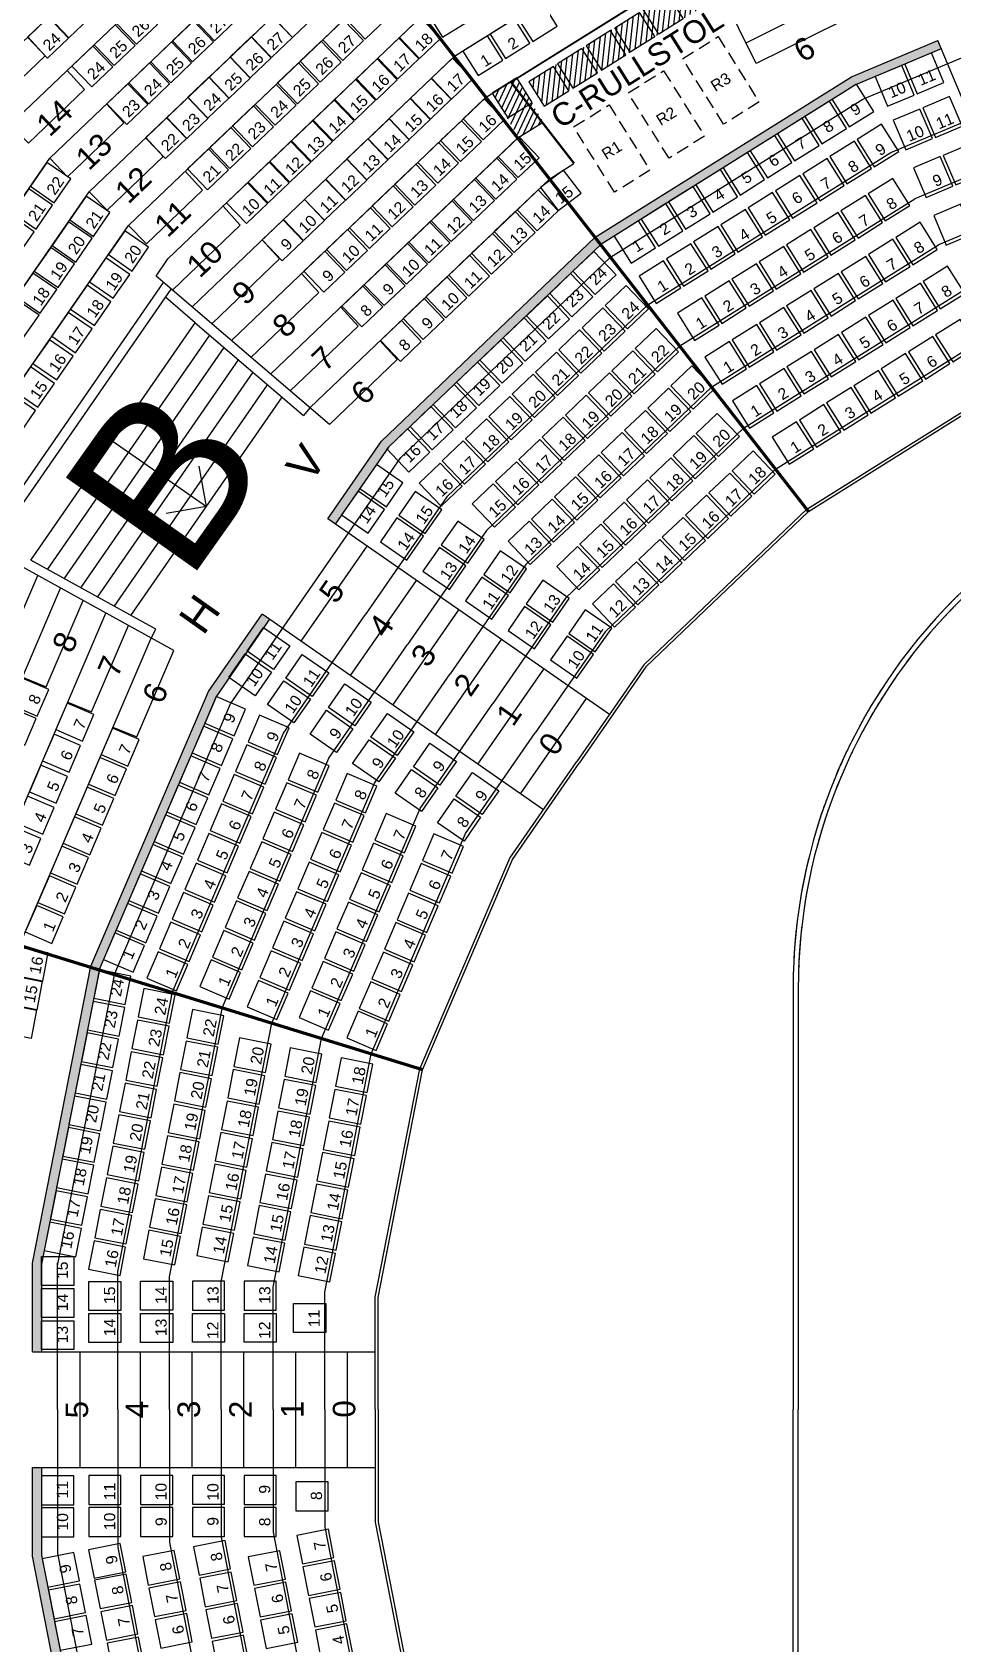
# Model space of a CAD drawing. Header units: millimetres. Extents: x 42980 to 202332, y 27411 to 140378.
# Drawn here: x 76828 to 91141, y 80458 to 105525 of the extents above; entities that cross this region are included whole.
import ezdxf
from ezdxf.enums import TextEntityAlignment as Align

# ---------------------------------------------------------------- set-up
doc = ezdxf.new("R2010")
doc.units = ezdxf.units.MM
doc.header["$LTSCALE"] = 100
doc.linetypes.add('DASHED_2', pattern=[3, 2, -1])
doc.linetypes.add('HIDDEN', pattern=[9.525, 6.35, -3.175])
for name, color, linetype in [('A-3311-EA-', 3, 'CONTINUOUS'), ('A-3311-FYLL', 1, 'CONTINUOUS'), ('A-RADER_TELE', 252, 'CONTINUOUS'), ('A-RADNUMMER_TELE', 4, 'CONTINUOUS'), ('A-STOLAR', 1, 'CONTINUOUS'), ('A-STOLAR_TELE', 3, 'CONTINUOUS'), ('A-STOLNUMMER', 7, 'CONTINUOUS'), ('A-STOLNUMMER_TELE', 7, 'CONTINUOUS'), ('A-TRAPPA_TELE', 254, 'CONTINUOUS'), ('B-RADER', 252, 'CONTINUOUS'), ('B-RADER_TELE', 252, 'CONTINUOUS'), ('B-RADNUMMER', 4, 'CONTINUOUS'), ('B-RADNUMMER_TELE', 4, 'CONTINUOUS'), ('B-STOLAR', 1, 'CONTINUOUS'), ('B-STOLAR_TELE', 3, 'CONTINUOUS'), ('B-STOLNUMMER', 7, 'CONTINUOUS'), ('B-STOLNUMMER_TELE', 7, 'CONTINUOUS'), ('B-TRAPPA', 254, 'CONTINUOUS'), ('B-TRAPPA_TELE', 254, 'CONTINUOUS'), ('C-RADER', 252, 'CONTINUOUS'), ('C-RADNUMMER', 4, 'CONTINUOUS'), ('C-RULLSTOLSPLATS', 1, 'DASHED_2'), ('C-STOLAR', 1, 'CONTINUOUS'), ('C-STOLAR MEDFÖLJARE', 1, 'CONTINUOUS'), ('C-STOLNR RULLSTOLSPLATS', 7, 'CONTINUOUS'), ('C-STOLNUMMER', 7, 'CONTINUOUS'), ('C-TRAPPA', 254, 'CONTINUOUS'), ('C-TRAPPA_TELE', 254, 'CONTINUOUS'), ('möblering', 42, 'CONTINUOUS'), ('RINK', 5, 'CONTINUOUS'), ('SEKTIONS_NR', 4, 'CONTINUOUS'), ('U-RADER', 252, 'CONTINUOUS'), ('U-RADER_TELE', 252, 'CONTINUOUS'), ('U-STOLAR_TELE', 3, 'CONTINUOUS'), ('U-STOLNUMMER_TELE', 7, 'CONTINUOUS')]:
    doc.layers.add(name, color=color, linetype=linetype)
doc.layers.add('SEKTIONER', color=4, linetype='CONTINUOUS', lineweight=70)
doc.styles.add('ARIAL', font='arial.ttf')

# ---------------------------------------------------------------- blocks, each defined once
blk = doc.blocks.new('KAJ')
at = {"layer": 'A-3311-FYLL'}
h = blk.add_hatch(color=256, dxfattribs=at)
h.paths.add_polyline_path([(-27790, 21168), (-27843, 21296), (-29188, 20732), (-33172, 18236), (-33086, 18125), (-29123, 20607)])
h.paths.add_polyline_path([(-37328, 13855), (-37213, 13775), (-36385, 14971), (-33086, 18125), (-33172, 18236), (-36493, 15063)])
h = blk.add_hatch(color=256, dxfattribs=at)
h.paths.add_polyline_path([(-41921, 900), (-41781, 900), (-41781, 2263), (-40882, 6836), (-41016, 6877), (-41921, 2277)])
h.paths.add_polyline_path([(-38237, 12295), (-38352, 12375), (-39186, 11168), (-41012, 6899), (-41016, 6877), (-40882, 6836), (-40878, 6857), (-39063, 11100)])
h = blk.add_hatch(color=256, dxfattribs=at)
h.paths.add_polyline_path([(-38352, -12375), (-38237, -12295), (-39063, -11100), (-40878, -6857), (-41012, -6899), (-39186, -11168)])
h.paths.add_polyline_path([(-41781, -900), (-41921, -900), (-41921, -2277), (-41012, -6899), (-41012, -6899), (-40878, -6857), (-41781, -2263)])
at = {"layer": 'A-3311-EA-'}
for p, q in [((-29188, 20732), (-27844, 21297)), ((-27790, 21168), (-29123, 20607)), ((-33172, 18236), (-29188, 20732)), ((-29123, 20607), (-33086, 18125)), ((-36493, 15063), (-33172, 18236)), ((-33086, 18125), (-36385, 14971)), ((-37328, 13855), (-36493, 15063)), ((-36385, 14971), (-37213, 13775)), ((-39186, 11168), (-38351, 12375)), ((-38237, 12295), (-39063, 11100)), ((-41012, 6898), (-39186, 11168)), ((-39063, 11100), (-40878, 6857)), ((-41921, 2277), (-41012, 6898)), ((-40878, 6857), (-41781, 2263)), ((-41921, 900), (-41921, 2277)), ((-41781, 2263), (-41781, 900)), ((-41921, -2277), (-41921, -900)), ((-41781, -900), (-41781, -2263)), ((-41012, -6898), (-41921, -2277)), ((-41781, -2263), (-40878, -6857))]:
    blk.add_line(p, q, dxfattribs=at)
blk = doc.blocks.new('sarg')
at = {"layer": 'RINK'}
for points in [[(118753, 99226), (97237, 99226, 0.414214), (88657, 90646), (88657, 84100)], [(118753, 99146), (97237, 99146, 0.414214), (88737, 90646), (88737, 84100)], [(118753, 68974), (97237, 68974, -0.414214), (88657, 77554), (88657, 84100)], [(118753, 69054), (97237, 69054, -0.414214), (88737, 77554), (88737, 84100)]]:
    blk.add_lwpolyline(points, format="xyb", dxfattribs=at)

msp = doc.modelspace()

# ---------------------------------------------------------------- hatches: boundary and pattern name
at = {"layer": 'möblering'}
h = msp.add_hatch(dxfattribs=at)
h.set_pattern_fill('ANSI31', color=256, scale=25, angle=38.5906, style=0)
h.set_pattern_definition([(83.590644, (41213.3, -44927.744), (-78.878883, 8.860726), [])])
h.paths.add_polyline_path([(87155, 106393), (87395, 106012), (84790, 104374), (84550, 104755)])
h = msp.add_hatch(dxfattribs=at)
h.set_pattern_fill('ANSI31', color=256, scale=25, angle=20, style=0)
h.set_pattern_definition([(65, (-1.16, 2.015), (-71.93818, 33.545325), [])])
h.paths.add_polyline_path([(84394, 103893), (84775, 104132), (84362, 104815), (83981, 104576)])

# ---------------------------------------------------------------- linework, layer by layer
at = {"layer": 'A-RADER_TELE'}
for p, q in [((79909, 95078), (81234, 96993)), ((80732, 94624), (82002, 96461)), ((81440, 94233), (82664, 96003)), ((82148, 93842), (83326, 95544)), ((78114, 90882), (79909, 95078)), ((82857, 93450), (83988, 95086)), ((79011, 90601), (80732, 94624)), ((83565, 93059), (84650, 94628)), ((79784, 90360), (81440, 94233)), ((84255, 92678), (85295, 94181)), ((84295, 92656), (85332, 94155)), ((80552, 90109), (82148, 93842)), ((81326, 89871), (82857, 93450)), ((82099, 89632), (83565, 93059)), ((82853, 89400), (84255, 92678)), ((82897, 89386), (84295, 92656)), ((77222, 86338), (78114, 90882)), ((78157, 86246), (79011, 90601)), ((78962, 86166), (79784, 90360)), ((79767, 86086), (80552, 90109)), ((80572, 86006), (81326, 89871)), ((81377, 85926), (82099, 89632)), ((82162, 85848), (82853, 89400)), ((82207, 85844), (82897, 89386)), ((77222, 84100), (77222, 86338)), ((78157, 84100), (78157, 86246)), ((78962, 84100), (78962, 86166)), ((79767, 84100), (79767, 86086)), ((80572, 84100), (80572, 86006)), ((81377, 84100), (81377, 85926)), ((82162, 84100), (82162, 85848)), ((82207, 84100), (82207, 85844))]:
    msp.add_line(p, q, dxfattribs=at)
at = {"layer": 'A-STOLAR'}
for points in [[(77072, 91208), (76985, 90767), (76544, 90854), (76631, 91295)], [(76984, 90762), (76897, 90320), (76456, 90407), (76543, 90849)], [(76896, 90315), (76809, 89874), (76368, 89961), (76455, 90402)]]:
    msp.add_lwpolyline(points, close=True, dxfattribs=at)
at = {"layer": 'A-STOLAR_TELE'}
for points in [[(80835, 95982), (80578, 95612), (80168, 95898), (80425, 96267)], [(80550, 95571), (80293, 95202), (79882, 95487), (80139, 95857)], [(81437, 95561), (81181, 95191), (80770, 95477), (81027, 95846)], [(81152, 95150), (80895, 94781), (80485, 95066), (80741, 95436)], [(82100, 95103), (81843, 94734), (81432, 95019), (81689, 95388)], [(79969, 94581), (80146, 94995), (79686, 95192), (79509, 94778)], [(80643, 94290), (80820, 94704), (80361, 94900), (80184, 94486)], [(81814, 94692), (81557, 94323), (81147, 94608), (81404, 94978)], [(82761, 94643), (82504, 94274), (82093, 94559), (82350, 94929)], [(79772, 94121), (79949, 94535), (79489, 94732), (79312, 94318)], [(82475, 94233), (82219, 93863), (81808, 94149), (82065, 94518)], [(79575, 93662), (79752, 94075), (79293, 94272), (79116, 93858)], [(80447, 93830), (80624, 94244), (80164, 94440), (79987, 94027)], [(81267, 93702), (81444, 94115), (80985, 94312), (80808, 93898)], [(83422, 94184), (83165, 93814), (82754, 94100), (83011, 94469)], [(83136, 93773), (82880, 93404), (82469, 93689), (82726, 94059)], [(84083, 93724), (83826, 93355), (83415, 93640), (83672, 94010)], [(79379, 93202), (79556, 93616), (79096, 93812), (78919, 93399)], [(80250, 93370), (80427, 93784), (79967, 93981), (79790, 93567)], [(81071, 93242), (81248, 93656), (80788, 93852), (80611, 93439)], [(82007, 93385), (82184, 93798), (81725, 93995), (81548, 93581)], [(80053, 92911), (80230, 93324), (79771, 93521), (79594, 93107)], [(81811, 92925), (81988, 93339), (81528, 93535), (81351, 93122)], [(83797, 93314), (83541, 92944), (83130, 93230), (83387, 93599)], [(79182, 92742), (79359, 93156), (78899, 93353), (78722, 92939)], [(80874, 92782), (81051, 93196), (80591, 93393), (80414, 92979)], [(82616, 92760), (82793, 93174), (82333, 93371), (82156, 92957)], [(79857, 92451), (80034, 92865), (79574, 93061), (79397, 92648)], [(81614, 92465), (81791, 92879), (81331, 93076), (81154, 92662)], [(83356, 92444), (83533, 92858), (83073, 93054), (82896, 92640)], [(78985, 92283), (79162, 92696), (78703, 92893), (78526, 92479)], [(80677, 92322), (80854, 92736), (80395, 92933), (80218, 92519)], [(82419, 92301), (82596, 92714), (82136, 92911), (81960, 92497)], [(79660, 91991), (79837, 92405), (79377, 92602), (79201, 92188)], [(81417, 92005), (81594, 92419), (81135, 92616), (80958, 92202)], [(83159, 91984), (83336, 92398), (82877, 92595), (82700, 92181)], [(78789, 91823), (78966, 92237), (78506, 92433), (78329, 92019)], [(80481, 91863), (80658, 92276), (80198, 92473), (80021, 92059)], [(82223, 91841), (82400, 92255), (81940, 92451), (81763, 92038)], [(79464, 91531), (79641, 91945), (79181, 92142), (79004, 91728)], [(80284, 91403), (80461, 91817), (80001, 92013), (79825, 91600)], [(81221, 91546), (81398, 91960), (80938, 92156), (80761, 91742)], [(82963, 91524), (83140, 91938), (82680, 92135), (82503, 91721)], [(78592, 91363), (78769, 91777), (78309, 91973), (78132, 91560)], [(82026, 91381), (82203, 91795), (81743, 91992), (81566, 91578)], [(78396, 90903), (78573, 91317), (78113, 91514), (77936, 91100)], [(79267, 91072), (79444, 91486), (78984, 91682), (78807, 91268)], [(80088, 90943), (80265, 91357), (79805, 91554), (79628, 91140)], [(81024, 91086), (81201, 91500), (80741, 91696), (80564, 91283)], [(81829, 90922), (82006, 91335), (81547, 91532), (81370, 91118)], [(82766, 91065), (82943, 91478), (82483, 91675), (82306, 91261)], [(79070, 90612), (79247, 91026), (78788, 91222), (78611, 90809)], [(79891, 90484), (80068, 90897), (79608, 91094), (79431, 90680)], [(80828, 90626), (81005, 91040), (80545, 91237), (80368, 90823)], [(81633, 90462), (81810, 90876), (81350, 91072), (81173, 90658)], [(82570, 90605), (82746, 91019), (82287, 91215), (82110, 90802)], [(78275, 90402), (78362, 90843), (77871, 90940), (77785, 90498)], [(80631, 90167), (80808, 90580), (80348, 90777), (80171, 90363)], [(82373, 90145), (82550, 90559), (82090, 90756), (81913, 90342)], [(78964, 90112), (79051, 90553), (78561, 90650), (78474, 90208)], [(81436, 90002), (81613, 90416), (81153, 90612), (80976, 90199)], [(78179, 89911), (78266, 90353), (77775, 90449), (77688, 90008)], [(79721, 89786), (79808, 90227), (79317, 90324), (79230, 89882)], [(82176, 89686), (82353, 90099), (81894, 90296), (81717, 89882)], [(78868, 89621), (78955, 90063), (78464, 90159), (78377, 89717)], [(78082, 89421), (78169, 89862), (77679, 89959), (77592, 89517)], [(79624, 89295), (79711, 89737), (79221, 89833), (79134, 89391)], [(80454, 89343), (80541, 89785), (80050, 89881), (79964, 89439)], [(78772, 89130), (78858, 89572), (78368, 89668), (78281, 89227)], [(81244, 89189), (81331, 89630), (80840, 89727), (80754, 89285)], [(82034, 89033), (82121, 89474), (81630, 89571), (81543, 89129)], [(77986, 88930), (78073, 89371), (77582, 89468), (77495, 89026)], [(79528, 88804), (79615, 89246), (79124, 89342), (79037, 88901)], [(80358, 88852), (80445, 89294), (79954, 89390), (79867, 88949)], [(78675, 88640), (78762, 89081), (78271, 89178), (78185, 88736)], [(81148, 88698), (81235, 89140), (80744, 89236), (80657, 88794)], [(81938, 88542), (82024, 88984), (81534, 89080), (81447, 88638)], [(77890, 88439), (77976, 88881), (77486, 88977), (77399, 88536)], [(79432, 88314), (79518, 88755), (79028, 88852), (78941, 88410)], [(80261, 88362), (80348, 88803), (79858, 88900), (79771, 88458)], [(81052, 88207), (81138, 88649), (80648, 88745), (80561, 88304)], [(78579, 88149), (78666, 88591), (78175, 88687), (78088, 88246)], [(81841, 88051), (81928, 88493), (81437, 88589), (81351, 88148)], [(77793, 87949), (77880, 88390), (77389, 88487), (77303, 88045)], [(79335, 87823), (79422, 88265), (78931, 88361), (78845, 87920)], [(80165, 87871), (80252, 88313), (79761, 88409), (79674, 87968)], [(80955, 87717), (81042, 88158), (80551, 88255), (80465, 87813)], [(77697, 87458), (77784, 87900), (77293, 87996), (77206, 87554)], [(78483, 87659), (78569, 88100), (78079, 88196), (77992, 87755)], [(81745, 87561), (81832, 88002), (81341, 88099), (81254, 87657)], [(79239, 87333), (79326, 87774), (78835, 87870), (78748, 87429)], [(80069, 87381), (80155, 87822), (79665, 87919), (79578, 87477)], [(80859, 87226), (80945, 87668), (80455, 87764), (80368, 87323)], [(77600, 86967), (77687, 87409), (77197, 87505), (77110, 87064)], [(78386, 87168), (78473, 87609), (77982, 87706), (77895, 87264)], [(81648, 87070), (81735, 87512), (81245, 87608), (81158, 87167)], [(79142, 86842), (79229, 87283), (78739, 87380), (78652, 86938)], [(79972, 86890), (80059, 87332), (79568, 87428), (79482, 86986)], [(80762, 86736), (80849, 87177), (80358, 87274), (80272, 86832)], [(77504, 86477), (77591, 86918), (77100, 87015), (77013, 86573)], [(78290, 86677), (78376, 87119), (77886, 87215), (77799, 86774)], [(81552, 86580), (81639, 87021), (81148, 87118), (81061, 86676)], [(79046, 86351), (79133, 86793), (78642, 86889), (78555, 86448)], [(79876, 86399), (79963, 86841), (79472, 86937), (79385, 86496)], [(80666, 86245), (80753, 86687), (80262, 86783), (80175, 86341)], [(77472, 86483), (77472, 86033), (76972, 86033), (76972, 86483)], [(78193, 86187), (78280, 86628), (77789, 86725), (77703, 86283)], [(81456, 86089), (81542, 86530), (81052, 86627), (80965, 86185)], [(77472, 85983), (77472, 85533), (76972, 85533), (76972, 85983)], [(78207, 86094), (78207, 85644), (77707, 85644), (77707, 86094)], [(79012, 86096), (79012, 85646), (78512, 85646), (78512, 86096)], [(79817, 85647), (79817, 86097), (79317, 86097), (79317, 85647)], [(80622, 85647), (80622, 86097), (80122, 86097), (80122, 85647)], [(81391, 85752), (81391, 85302), (80891, 85302), (80891, 85752)], [(77472, 85483), (77472, 85033), (76972, 85033), (76972, 85483)], [(78207, 85594), (78207, 85144), (77707, 85144), (77707, 85594)], [(79012, 85596), (79012, 85146), (78512, 85146), (78512, 85596)], [(79817, 85597), (79817, 85147), (79317, 85147), (79317, 85597)], [(80622, 85597), (80622, 85147), (80122, 85147), (80122, 85597)]]:
    msp.add_lwpolyline(points, close=True, dxfattribs=at)
at = {"layer": 'A-TRAPPA_TELE'}
for p, q in [((76832, 85000), (82162, 85000)), ((77570, 85000), (77570, 83200)), ((78505, 85000), (78505, 83200)), ((79310, 85000), (79310, 83200)), ((80115, 85000), (80115, 83200)), ((80920, 85000), (80920, 83200)), ((81725, 85000), (81725, 83200)), ((76832, 83200), (82162, 83200))]:
    msp.add_line(p, q, dxfattribs=at)
at = {"layer": 'B-RADER'}
for p, q in [((75878, 104610), (80428, 108959)), ((76490, 104088), (80922, 108324)), ((77102, 103565), (81416, 107689)), ((77713, 103043), (81910, 107055)), ((78325, 102521), (82404, 106420)), ((78937, 101999), (82897, 105785)), ((79313, 101253), (83391, 105151)), ((79924, 100729), (83885, 104516)), ((80534, 100206), (84379, 103881)), ((73630, 98546), (77102, 103565)), ((74334, 98158), (77713, 103043)), ((81144, 99683), (84873, 103247)), ((75038, 97769), (78325, 102521)), ((78752, 101733), (78937, 101999)), ((75105, 91824), (77268, 96880)), ((75873, 91584), (77972, 96491)), ((76640, 91343), (78676, 96102))]:
    msp.add_line(p, q, dxfattribs=at)
at = {"layer": 'B-RADER_TELE'}
for p, q in [((89745, 104485), (91893, 105388)), ((85821, 102027), (89745, 104485)), ((90177, 103652), (92262, 104529)), ((92581, 103789), (90549, 102935)), ((86398, 101285), (90177, 103652)), ((92899, 103050), (90921, 102218)), ((86895, 100647), (90549, 102935)), ((82558, 98908), (85821, 102027)), ((87392, 100008), (90921, 102218)), ((83273, 98298), (86398, 101285)), ((87889, 99369), (91293, 101502)), ((88386, 98731), (91666, 100785)), ((83889, 97773), (86895, 100647)), ((88870, 98108), (92028, 100086)), ((88898, 98072), (92049, 100046)), ((84504, 97247), (87392, 100008)), ((85119, 96722), (87889, 99369)), ((81234, 96993), (82558, 98908)), ((85735, 96197), (88386, 98731)), ((83273, 98298), (82002, 96461)), ((86335, 95684), (88870, 98108)), ((86370, 95655), (88898, 98072)), ((83889, 97773), (82664, 96003)), ((84504, 97247), (83326, 95544)), ((85119, 96722), (83988, 95086)), ((85735, 96197), (84650, 94628)), ((86335, 95684), (85295, 94181)), ((86370, 95655), (85332, 94155))]:
    msp.add_line(p, q, dxfattribs=at)
at = {"layer": 'B-STOLAR'}
for points in [[(77398, 105440), (77723, 105751), (77412, 106076), (77087, 105765)], [(80876, 105445), (81201, 105756), (80890, 106081), (80565, 105770)], [(82006, 105418), (82331, 105729), (82020, 106055), (81695, 105744)], [(78448, 105337), (78773, 105648), (78463, 105974), (78137, 105663)], [(79663, 105392), (79988, 105703), (79677, 106029), (79352, 105718)], [(77065, 105122), (77390, 105433), (77079, 105758), (76754, 105447)], [(78101, 105006), (78426, 105317), (78116, 105642), (77790, 105331)], [(79321, 105066), (79647, 105377), (79336, 105702), (79011, 105391)], [(80547, 105131), (80872, 105442), (80561, 105767), (80236, 105456)], [(81655, 105083), (81980, 105394), (81669, 105720), (81344, 105409)], [(82850, 105119), (83175, 105430), (82864, 105755), (82539, 105444)], [(77754, 104674), (78079, 104985), (77769, 105310), (77443, 104999)], [(78980, 104740), (79306, 105051), (78995, 105376), (78669, 105065)], [(80218, 104816), (80543, 105127), (80232, 105453), (79907, 105142)], [(81304, 104748), (81630, 105059), (81319, 105384), (80994, 105074)], [(82514, 104798), (82839, 105109), (82528, 105434), (82203, 105123)], [(78639, 104414), (78964, 104725), (78653, 105050), (78328, 104739)], [(79889, 104502), (80214, 104813), (79903, 105138), (79578, 104827)], [(80954, 104413), (81279, 104724), (80968, 105049), (80643, 104738)], [(82178, 104476), (82503, 104787), (82192, 105113), (81867, 104802)], [(83347, 104486), (83672, 104797), (83362, 105123), (83036, 104812)], [(79560, 104188), (79885, 104498), (79574, 104824), (79249, 104513)], [(81842, 104155), (82167, 104466), (81856, 104791), (81531, 104480)], [(83018, 104172), (83344, 104483), (83033, 104808), (82707, 104497)], [(78298, 104088), (78623, 104399), (78312, 104724), (77987, 104413)], [(80603, 104078), (80929, 104389), (80618, 104714), (80292, 104403)], [(79231, 103873), (79556, 104184), (79246, 104509), (78920, 104198)], [(80253, 103743), (80578, 104054), (80267, 104379), (79942, 104068)], [(81506, 103834), (81831, 104145), (81520, 104470), (81195, 104159)], [(82689, 103858), (83015, 104168), (82704, 104494), (82378, 104183)], [(83841, 103852), (84167, 104163), (83856, 104488), (83530, 104177)], [(78902, 103559), (79228, 103870), (78917, 104195), (78591, 103884)], [(79902, 103408), (80227, 103719), (79916, 104044), (79591, 103733)], [(81169, 103512), (81495, 103823), (81184, 104149), (80858, 103838)], [(82360, 103543), (82686, 103854), (82375, 104179), (82050, 103868)], [(83487, 103513), (83812, 103824), (83501, 104149), (83176, 103839)], [(80833, 103191), (81159, 103502), (80848, 103827), (80522, 103516)], [(82032, 103229), (82357, 103540), (82046, 103865), (81721, 103554)], [(83133, 103175), (83458, 103486), (83147, 103811), (82822, 103500)], [(84383, 103263), (84708, 103573), (84397, 103899), (84072, 103588)], [(79551, 103073), (79877, 103384), (79566, 103709), (79241, 103398)], [(81703, 102914), (82028, 103225), (81717, 103551), (81392, 103240)], [(84036, 102931), (84361, 103242), (84050, 103567), (83725, 103256)], [(77171, 102874), (77427, 103244), (77057, 103500), (76801, 103130)], [(80497, 102870), (80822, 103181), (80511, 103506), (80186, 103195)], [(82779, 102836), (83104, 103147), (82793, 103472), (82468, 103161)], [(85004, 102751), (85362, 103024), (85088, 103382), (84731, 103108)], [(76886, 102463), (77142, 102833), (76772, 103089), (76516, 102719)], [(80161, 102549), (80486, 102859), (80175, 103185), (79850, 102874)], [(81374, 102600), (81699, 102911), (81388, 103236), (81063, 102925)], [(82424, 102497), (82750, 102808), (82439, 103134), (82113, 102823)], [(83689, 102599), (84014, 102910), (83703, 103235), (83378, 102924)], [(84677, 102438), (85003, 102749), (84692, 103074), (84367, 102763)], [(77781, 102350), (78036, 102720), (77666, 102976), (77410, 102606)], [(81045, 102286), (81370, 102597), (81059, 102922), (80734, 102611)], [(82070, 102159), (82395, 102470), (82085, 102795), (81759, 102484)], [(83342, 102268), (83667, 102578), (83356, 102904), (83031, 102593)], [(76602, 102052), (76858, 102422), (76488, 102678), (76232, 102308)], [(77505, 101951), (77761, 102321), (77390, 102577), (77135, 102207)], [(80716, 101971), (81041, 102282), (80730, 102607), (80405, 102296)], [(82995, 101936), (83320, 102247), (83009, 102572), (82684, 102261)], [(84323, 102099), (84649, 102410), (84338, 102735), (84012, 102424)], [(78381, 101811), (78637, 102181), (78267, 102437), (78011, 102067)], [(81716, 101820), (82041, 102131), (81730, 102457), (81405, 102146)], [(83969, 101760), (84294, 102071), (83983, 102397), (83658, 102086)], [(77229, 101552), (77485, 101922), (77115, 102178), (76859, 101808)], [(81362, 101482), (81687, 101793), (81376, 102118), (81051, 101807)], [(82648, 101604), (82973, 101915), (82662, 102240), (82337, 101929)], [(83615, 101422), (83940, 101733), (83629, 102058), (83304, 101747)], [(76953, 101153), (77209, 101523), (76839, 101779), (76583, 101409)], [(78088, 101388), (78344, 101758), (77974, 102014), (77718, 101643)], [(82301, 101273), (82626, 101583), (82315, 101909), (81990, 101598)], [(77795, 100964), (78051, 101334), (77681, 101590), (77425, 101220)], [(81954, 100941), (82279, 101252), (81968, 101577), (81643, 101266)], [(83261, 101083), (83586, 101394), (83275, 101720), (82950, 101409)], [(76677, 100754), (76933, 101124), (76563, 101380), (76307, 101010)], [(82906, 100745), (83232, 101056), (82921, 101381), (82595, 101070)], [(77502, 100540), (77758, 100910), (77388, 101166), (77132, 100796)], [(82552, 100406), (82877, 100717), (82567, 101042), (82241, 100731)], [(77209, 100117), (77465, 100487), (77095, 100743), (76839, 100373)], [(76916, 99693), (77172, 100063), (76802, 100319), (76546, 99949)], [(76623, 99270), (76879, 99640), (76509, 99896), (76253, 99526)], [(76906, 94889), (77083, 95303), (76669, 95480), (76492, 95066)], [(76713, 94438), (76890, 94852), (76476, 95029), (76299, 94615)], [(77610, 94500), (77787, 94914), (77373, 95091), (77196, 94677)], [(77403, 94018), (77580, 94431), (77166, 94608), (76989, 94194)], [(78313, 94111), (78490, 94525), (78077, 94702), (77900, 94288)], [(77197, 93535), (77374, 93949), (76960, 94126), (76783, 93712)], [(78117, 93652), (78294, 94066), (77880, 94242), (77703, 93829)], [(77920, 93192), (78097, 93606), (77683, 93783), (77506, 93369)], [(76990, 93052), (77167, 93466), (76753, 93643), (76576, 93229)], [(77724, 92732), (77901, 93146), (77487, 93323), (77310, 92909)], [(76784, 92569), (76961, 92983), (76547, 93160), (76370, 92746)], [(77527, 92273), (77704, 92686), (77290, 92863), (77113, 92450)], [(77330, 91813), (77507, 92227), (77094, 92404), (76917, 91990)], [(77134, 91353), (77311, 91767), (76897, 91944), (76720, 91530)]]:
    msp.add_lwpolyline(points, close=True, dxfattribs=at)
at = {"layer": 'B-STOLAR_TELE'}
for points in [[(90587, 104568), (91002, 104742), (90808, 105203), (90394, 105029)], [(90127, 104374), (90541, 104548), (90348, 105009), (89933, 104835)], [(89529, 104054), (89911, 104293), (89645, 104717), (89264, 104478)], [(89106, 103789), (89487, 104028), (89222, 104452), (88840, 104213)], [(90410, 103696), (90825, 103870), (90631, 104331), (90216, 104157)], [(90871, 103889), (91286, 104064), (91092, 104525), (90677, 104350)], [(88682, 103524), (89063, 103763), (88798, 104186), (88416, 103947)], [(89919, 103432), (90301, 103670), (90035, 104094), (89654, 103855)], [(88258, 103258), (88639, 103497), (88374, 103921), (87993, 103682)], [(89496, 103166), (89877, 103405), (89612, 103829), (89230, 103590)], [(91186, 103149), (91601, 103323), (91407, 103784), (90992, 103610)], [(87834, 102993), (88216, 103232), (87950, 103655), (87569, 103417)], [(89072, 102901), (89453, 103140), (89188, 103563), (88807, 103324)], [(90725, 102955), (91140, 103129), (90946, 103590), (90531, 103416)], [(87411, 102727), (87792, 102966), (87527, 103390), (87145, 103151)], [(88648, 102635), (89030, 102874), (88764, 103298), (88383, 103059)], [(86987, 102462), (87368, 102701), (87103, 103125), (86721, 102886)], [(88224, 102370), (88606, 102609), (88340, 103033), (87959, 102794)], [(90092, 102590), (90473, 102828), (90208, 103252), (89826, 103013)], [(86563, 102197), (86944, 102436), (86679, 102859), (86298, 102620)], [(89668, 102324), (90049, 102563), (89784, 102987), (89402, 102748)], [(91040, 102214), (91455, 102388), (91261, 102849), (90846, 102675)], [(86139, 101931), (86521, 102170), (86255, 102594), (85874, 102355)], [(87801, 102105), (88182, 102343), (87917, 102767), (87535, 102528)], [(89244, 102059), (89625, 102298), (89360, 102721), (88979, 102482)], [(90519, 101907), (90900, 102146), (90635, 102570), (90253, 102331)], [(87377, 101839), (87758, 102078), (87493, 102502), (87112, 102263)], [(88820, 101793), (89202, 102032), (88936, 102456), (88555, 102217)], [(90095, 101642), (90476, 101881), (90211, 102304), (89830, 102066)], [(85580, 101444), (85905, 101754), (85560, 102116), (85235, 101806)], [(86953, 101574), (87335, 101813), (87069, 102236), (86688, 101998)], [(88397, 101528), (88778, 101767), (88513, 102191), (88131, 101952)], [(89671, 101376), (90053, 101615), (89787, 102039), (89406, 101800)], [(86529, 101308), (86911, 101547), (86645, 101971), (86264, 101732)], [(87973, 101263), (88354, 101501), (88089, 101925), (87707, 101686)], [(89248, 101111), (89629, 101350), (89363, 101774), (88982, 101535)], [(90945, 101225), (91327, 101463), (91061, 101887), (90680, 101648)], [(85218, 101099), (85544, 101409), (85199, 101771), (84873, 101461)], [(86083, 100911), (86408, 101222), (86063, 101584), (85738, 101273)], [(87549, 100997), (87930, 101236), (87665, 101660), (87284, 101421)], [(90522, 100959), (90903, 101198), (90638, 101622), (90256, 101383)], [(84856, 100754), (85182, 101064), (84837, 101426), (84511, 101116)], [(87125, 100732), (87507, 100971), (87241, 101394), (86860, 101155)], [(88824, 100846), (89205, 101084), (88940, 101508), (88558, 101269)], [(90098, 100694), (90479, 100933), (90214, 101356), (89833, 101118)], [(84494, 100409), (84820, 100719), (84475, 101081), (84149, 100771)], [(85721, 100566), (86046, 100877), (85701, 101239), (85376, 100928)], [(88400, 100580), (88781, 100819), (88516, 101243), (88135, 101004)], [(89674, 100428), (90056, 100667), (89790, 101091), (89409, 100852)], [(91140, 100396), (91521, 100635), (91256, 101059), (90874, 100820)], [(85359, 100221), (85684, 100532), (85339, 100894), (85014, 100583)], [(86548, 100243), (86874, 100554), (86529, 100915), (86203, 100605)], [(87976, 100315), (88358, 100554), (88092, 100977), (87711, 100739)], [(89250, 100163), (89632, 100402), (89366, 100826), (88985, 100587)], [(90716, 100131), (91097, 100370), (90832, 100794), (90451, 100555)], [(84132, 100064), (84458, 100374), (84113, 100736), (83787, 100426)], [(84997, 99876), (85323, 100187), (84978, 100549), (84652, 100238)], [(86186, 99898), (86512, 100209), (86167, 100570), (85841, 100260)], [(87553, 100049), (87934, 100288), (87668, 100712), (87287, 100473)], [(88827, 99898), (89208, 100136), (88943, 100560), (88561, 100321)], [(90292, 99866), (90674, 100105), (90408, 100528), (90027, 100289)], [(83770, 99719), (84096, 100029), (83751, 100391), (83425, 100081)], [(87104, 99661), (87430, 99972), (87085, 100334), (86759, 100023)], [(88403, 99632), (88784, 99871), (88519, 100295), (88138, 100056)], [(83409, 99374), (83734, 99684), (83389, 100046), (83064, 99736)], [(84635, 99531), (84961, 99842), (84616, 100204), (84290, 99893)], [(85824, 99553), (86150, 99864), (85805, 100225), (85479, 99915)], [(87979, 99367), (88361, 99606), (88095, 100029), (87714, 99791)], [(89869, 99600), (90250, 99839), (89985, 100263), (89603, 100024)], [(84273, 99186), (84599, 99497), (84254, 99859), (83928, 99548)], [(85463, 99208), (85788, 99518), (85443, 99880), (85118, 99570)], [(86743, 99316), (87068, 99627), (86723, 99988), (86398, 99678)], [(89445, 99335), (89826, 99574), (89561, 99997), (89179, 99759)], [(83047, 99029), (83372, 99339), (83027, 99701), (82702, 99390)], [(85101, 98863), (85426, 99173), (85081, 99535), (84756, 99225)], [(86381, 98971), (86706, 99282), (86361, 99643), (86036, 99333)], [(87498, 98924), (87824, 99235), (87479, 99597), (87153, 99286)], [(89021, 99069), (89402, 99308), (89137, 99732), (88756, 99493)], [(82685, 98684), (83010, 98994), (82665, 99356), (82340, 99045)], [(83911, 98841), (84237, 99152), (83892, 99514), (83566, 99203)], [(86019, 98626), (86345, 98937), (85999, 99298), (85674, 98988)], [(88597, 98804), (88979, 99043), (88713, 99467), (88332, 99228)], [(83549, 98496), (83875, 98807), (83530, 99168), (83204, 98858)], [(84739, 98518), (85065, 98828), (84720, 99190), (84394, 98880)], [(87136, 98579), (87462, 98890), (87117, 99251), (86791, 98941)], [(82334, 98144), (82590, 98515), (82179, 98799), (81923, 98429)], [(83188, 98151), (83513, 98462), (83168, 98823), (82842, 98513)], [(84377, 98173), (84703, 98483), (84358, 98845), (84032, 98535)], [(85657, 98281), (85983, 98592), (85638, 98953), (85312, 98643)], [(86774, 98234), (87100, 98545), (86755, 98906), (86429, 98596)], [(88054, 98342), (88380, 98652), (88035, 99014), (87709, 98704)], [(85295, 97936), (85621, 98247), (85276, 98608), (84950, 98298)], [(86412, 97889), (86738, 98200), (86393, 98561), (86067, 98251)], [(87692, 97997), (88018, 98307), (87673, 98669), (87347, 98359)], [(82050, 97733), (82306, 98103), (81894, 98388), (81638, 98018)], [(82938, 97726), (83194, 98096), (82783, 98381), (82527, 98011)], [(84015, 97828), (84341, 98138), (83996, 98500), (83670, 98190)], [(87330, 97652), (87656, 97962), (87311, 98324), (86985, 98014)], [(84933, 97591), (85259, 97901), (84914, 98263), (84588, 97953)], [(86051, 97544), (86376, 97855), (86031, 98216), (85706, 97906)], [(82654, 97315), (82910, 97685), (82498, 97970), (82243, 97599)], [(83599, 97267), (83855, 97637), (83444, 97921), (83188, 97551)], [(84571, 97246), (84897, 97556), (84552, 97918), (84226, 97608)], [(85689, 97199), (86014, 97510), (85669, 97871), (85344, 97561)], [(86968, 97307), (87294, 97617), (86949, 97979), (86623, 97669)], [(85327, 96854), (85652, 97164), (85307, 97526), (84982, 97216)], [(86606, 96962), (86932, 97272), (86587, 97634), (86261, 97324)], [(83315, 96855), (83571, 97225), (83159, 97510), (82903, 97140)], [(84259, 96805), (84515, 97176), (84104, 97460), (83848, 97090)], [(86245, 96617), (86570, 96927), (86225, 97289), (85899, 96979)], [(83975, 96394), (84231, 96764), (83819, 97049), (83563, 96679)], [(84921, 96348), (85177, 96718), (84766, 97002), (84510, 96632)], [(85883, 96272), (86208, 96582), (85863, 96944), (85538, 96634)], [(84637, 95936), (84893, 96306), (84482, 96591), (84226, 96221)], [(85582, 95888), (85838, 96258), (85427, 96543), (85171, 96173)], [(85298, 95477), (85554, 95847), (85143, 96131), (84887, 95761)]]:
    msp.add_lwpolyline(points, close=True, dxfattribs=at)
at = {"layer": 'B-TRAPPA'}
for p, q in [((81450, 99421), (78752, 101733)), ((79362, 101007), (78901, 101402)), ((81144, 99683), (81043, 99565)), ((78084, 99159), (79538, 98150)), ((79538, 98150), (79422, 98775)), ((79538, 98150), (78912, 98041)), ((79027, 95908), (75913, 97628)), ((78676, 96102), (78750, 96238))]:
    msp.add_line(p, q, dxfattribs=at)
for points in [[(76761, 105453), (77029, 105158), (76155, 104321), (75878, 104610)], [(77373, 104931), (77641, 104636), (76767, 103799), (76490, 104088)], [(77984, 104409), (78252, 104114), (77378, 103277), (77102, 103565)], [(78596, 103887), (78864, 103592), (77990, 102755), (77713, 103043)], [(79207, 103365), (79476, 103070), (78602, 102233), (78325, 102521)], [(79794, 102820), (80063, 102525), (79008, 101514)], [(80405, 102297), (80673, 102002), (79618, 100991)], [(81015, 101773), (81283, 101478), (80229, 100468)], [(76050, 97553), (78871, 101632)], [(76186, 97477), (78989, 101530)], [(81626, 101250), (81894, 100955), (80839, 99945)], [(78750, 96238), (76806, 97312), (79362, 101007), (81043, 99565)], [(77066, 97169), (79587, 100814)], [(77325, 97025), (79812, 100621)], [(82236, 100727), (82504, 100432), (81450, 99421)], [(77585, 96882), (80037, 100428)], [(77844, 96739), (80262, 100235)], [(78104, 96595), (80488, 100042)], [(78363, 96452), (80713, 99849)], [(75971, 95879), (76341, 95732), (76916, 97074)], [(76675, 95491), (77045, 95343), (77620, 96686)], [(77379, 95102), (77749, 94955), (78324, 96297)], [(78082, 94713), (78453, 94566), (79027, 95908)]]:
    msp.add_lwpolyline(points, dxfattribs=at)
at = {"layer": 'B-TRAPPA_TELE'}
for p, q in [((85801, 94912), (81425, 97955)), ((84777, 93432), (80401, 96475))]:
    msp.add_line(p, q, dxfattribs=at)
for points in [[(81007, 96054), (82033, 97533)], [(81775, 95520), (82800, 96999)], [(82435, 95060), (83461, 96539)], [(83096, 94600), (84122, 96080)], [(83757, 94141), (84783, 95620)], [(84418, 93681), (85444, 95160)]]:
    msp.add_lwpolyline(points, dxfattribs=at)
at = {"layer": 'C-RADER'}
for p, q in [((83391, 105151), (88142, 108122)), ((83885, 104516), (88512, 107410)), ((84281, 104752), (87293, 106636)), ((85251, 103483), (84266, 104754)), ((85259, 103490), (84281, 104752)), ((84379, 103881), (84759, 104119)), ((84873, 103247), (85251, 103483))]:
    msp.add_line(p, q, dxfattribs=at)
at = {"layer": 'C-RULLSTOLSPLATS'}
for points in [[(86941, 105113), (87492, 105458), (88129, 104440), (87578, 104096)], [(86094, 104582), (86645, 104927), (87281, 103909), (86730, 103564)], [(85246, 104052), (85797, 104397), (86433, 103380), (85882, 103035)]]:
    msp.add_lwpolyline(points, close=True, dxfattribs=at)
at = {"layer": 'C-STOLAR'}
for points in [[(83205, 105446), (83586, 105684), (83348, 106066), (82966, 105827)], [(84609, 105381), (84990, 105619), (84752, 106001), (84370, 105762)], [(84185, 105115), (84566, 105354), (84328, 105736), (83946, 105497)], [(83761, 104850), (84143, 105089), (83904, 105470), (83522, 105232)], [(84220, 104194), (84601, 104433), (84362, 104815), (83981, 104576)]]:
    msp.add_lwpolyline(points, close=True, dxfattribs=at)
at = {"layer": 'C-STOLAR MEDFÖLJARE'}
for points in [[(86950, 105732), (86569, 105493), (86330, 105874), (86711, 106113)], [(86506, 105453), (86125, 105213), (85885, 105594), (86266, 105834)], [(85679, 104933), (86059, 105172), (85820, 105553), (85439, 105314)], [(85234, 104653), (85615, 104893), (85375, 105274), (84995, 105034)], [(84790, 104374), (85171, 104613), (84931, 104994), (84550, 104755)]]:
    msp.add_lwpolyline(points, close=True, dxfattribs=at)
at = {"layer": 'C-TRAPPA'}
msp.add_line((87926, 105361), (89238, 106012), dxfattribs=at)
msp.add_lwpolyline([(89404, 105692), (88086, 105038), (87289, 106645)], dxfattribs=at)
at = {"layer": 'C-TRAPPA_TELE'}
msp.add_line((92968, 100481), (90909, 105397), dxfattribs=at)
at = {"layer": 'RINK', "linetype": 'HIDDEN'}
for points in [[(118753, 99226), (97237, 99226, 0.414214), (88657, 90646), (88657, 84100)], [(118753, 99146), (97237, 99146, 0.414214), (88737, 90646), (88737, 84100)], [(118753, 68974), (97237, 68974, -0.414214), (88657, 77554), (88657, 84100)], [(118753, 69054), (97237, 69054, -0.414214), (88737, 77554), (88737, 84100)]]:
    msp.add_lwpolyline(points, format="xyb", dxfattribs=at)
at = {"layer": 'SEKTIONER'}
for p, q in [((88898, 98072), (78453, 111497)), ((82897, 89386), (69540, 93504))]:
    msp.add_line(p, q, dxfattribs=at)
at = {"layer": 'U-RADER_TELE'}
for p, q in [((77222, 84100), (77222, 81862)), ((78157, 84100), (78157, 81954)), ((78962, 84100), (78962, 82034)), ((79767, 84100), (79767, 82114)), ((80572, 84100), (80572, 82194)), ((81377, 84100), (81377, 82274)), ((82162, 84100), (82162, 82352)), ((82207, 84100), (82207, 82356)), ((81377, 82274), (82099, 78568)), ((82162, 82352), (82853, 78800)), ((82207, 82356), (82897, 78814)), ((78962, 82034), (79784, 77840)), ((79767, 82114), (80552, 78091)), ((80572, 82194), (81326, 78329)), ((77222, 81862), (78114, 77318)), ((78157, 81954), (79011, 77599))]:
    msp.add_line(p, q, dxfattribs=at)
at = {"layer": 'U-STOLAR_TELE'}
for points in [[(77472, 82620), (77472, 83070), (76972, 83070), (76972, 82620)], [(78207, 82626), (78207, 83076), (77707, 83076), (77707, 82626)], [(79012, 82626), (79012, 83076), (78512, 83076), (78512, 82626)], [(79817, 82627), (79817, 83077), (79317, 83077), (79317, 82627)], [(80622, 82625), (80622, 83075), (80122, 83075), (80122, 82625)], [(81427, 82525), (81427, 82975), (80927, 82975), (80927, 82525)], [(77472, 82120), (77472, 82570), (76972, 82570), (76972, 82120)], [(78207, 82126), (78207, 82576), (77707, 82576), (77707, 82126)], [(79012, 82126), (79012, 82576), (78512, 82576), (78512, 82126)], [(79817, 82127), (79817, 82577), (79317, 82577), (79317, 82127)], [(80622, 82125), (80622, 82575), (80122, 82576), (80122, 82126)], [(81518, 81798), (81432, 82240), (80941, 82143), (81028, 81702)], [(78282, 81576), (78195, 82017), (77704, 81921), (77791, 81480)], [(79912, 81622), (79825, 82063), (79335, 81967), (79421, 81525)], [(77561, 81435), (77474, 81877), (76983, 81780), (77070, 81339)], [(79123, 81468), (79036, 81909), (78546, 81813), (78632, 81371)], [(80764, 81463), (80677, 81904), (80186, 81808), (80273, 81367)], [(81615, 81307), (81528, 81749), (81037, 81653), (81124, 81211)], [(78375, 81102), (78288, 81543), (77797, 81447), (77884, 81005)], [(80008, 81131), (79922, 81573), (79431, 81476), (79518, 81035)], [(77657, 80945), (77570, 81386), (77080, 81290), (77166, 80848)], [(79219, 80977), (79133, 81419), (78642, 81322), (78729, 80881)], [(80860, 80972), (80773, 81414), (80283, 81317), (80370, 80876)], [(81711, 80817), (81624, 81258), (81134, 81162), (81221, 80720)], [(78471, 80611), (78385, 81052), (77894, 80956), (77981, 80515)], [(80105, 80641), (80018, 81082), (79527, 80986), (79614, 80544)], [(77753, 80454), (77667, 80896), (77176, 80799), (77263, 80358)], [(79316, 80487), (79229, 80928), (78738, 80832), (78825, 80390)], [(80957, 80482), (80870, 80923), (80379, 80827), (80466, 80385)], [(81808, 80326), (81721, 80768), (81230, 80671), (81317, 80230)], [(78568, 80120), (78481, 80562), (77990, 80465), (78077, 80024)], [(80201, 80150), (80114, 80591), (79624, 80495), (79711, 80054)]]:
    msp.add_lwpolyline(points, close=True, dxfattribs=at)

# ---------------------------------------------------------------- block references
at = {"layer": 'RINK'}
msp.add_blockref('sarg', (0, 0), dxfattribs=at)
at = {"layer": 'U-RADER'}
msp.add_blockref('KAJ', (118753, 84100), dxfattribs=at)

# ---------------------------------------------------------------- texts
at = {"layer": 'A-RADNUMMER_TELE', "style": 'ARIAL'}
for s, p in [('0', (81851, 83975)), ('5', (77696, 83963)), ('4', (78631, 83964)), ('3', (79436, 83968)), ('2', (80241, 83967)), ('1', (81046, 83968))]:
    msp.add_text(s, height=350, rotation=90.0834, dxfattribs=at).set_placement(p)
at = {"layer": 'A-STOLNUMMER', "style": 'ARIAL'}
for s, p in [('16', (77029, 90987)), ('15', (76941, 90541))]:
    msp.add_text(s, height=175, rotation=78.888, dxfattribs=at).set_placement(p, align=Align.BOTTOM_CENTER)
at = {"layer": 'A-STOLNUMMER_TELE', "style": 'ARIAL'}
for s, rotation, p in [('11', 55.3296, (80563, 95744)), ('10', 55.3296, (80279, 95332)), ('11', 55.3296, (81164, 95324)), ('10', 55.3296, (80879, 94912)), ('10', 55.3296, (81821, 94867)), ('9', 66.8436, (79948, 94764)), ('9', 66.8436, (80623, 94473)), ('9', 55.3296, (81577, 94514)), ('10', 55.3296, (82472, 94377)), ('8', 66.8436, (79751, 94305)), ('7', 66.8436, (79555, 93845)), ('8', 66.8436, (80426, 94013)), ('8', 66.8436, (81247, 93885)), ('9', 55.3296, (82238, 94054)), ('9', 55.3296, (83184, 94005)), ('8', 55.3296, (82899, 93595)), ('6', 66.8436, (79358, 93385)), ('7', 66.8436, (80229, 93554)), ('7', 66.8436, (81050, 93425)), ('8', 66.8436, (81987, 93568)), ('9', 55.3296, (83845, 93546)), ('6', 66.8436, (80033, 93094)), ('7', 66.8436, (81790, 93108)), ('8', 55.3296, (83560, 93135)), ('5', 66.8436, (79161, 92926)), ('6', 66.8436, (80853, 92965)), ('7', 66.8436, (82595, 92944)), ('5', 66.8436, (79836, 92634)), ('6', 66.8436, (81593, 92648)), ('7', 66.8436, (83335, 92627)), ('4', 66.8436, (78965, 92466)), ('5', 66.8436, (80657, 92506)), ('6', 66.8436, (82398, 92484)), ('4', 66.8436, (79639, 92174)), ('5', 66.8436, (81397, 92189)), ('6', 66.8436, (83139, 92167)), ('3', 66.8436, (78768, 92006)), ('4', 66.8436, (80460, 92046)), ('5', 66.8436, (82202, 92024)), ('3', 66.8436, (79443, 91715)), ('3', 66.8436, (80263, 91586)), ('4', 66.8436, (81200, 91729)), ('5', 66.8436, (82942, 91708)), ('2', 66.8436, (78571, 91546)), ('4', 66.8436, (82005, 91565)), ('2', 66.8436, (79246, 91255)), ('2', 66.8436, (80067, 91127)), ('3', 66.8436, (81003, 91269)), ('3', 66.8436, (81809, 91105)), ('4', 66.8436, (82745, 91248)), ('1', 66.8436, (78375, 91087)), ('24', 78.8841, (78205, 90516)), ('1', 66.8436, (79050, 90795)), ('1', 66.8436, (79870, 90667)), ('2', 66.8436, (80807, 90810)), ('2', 66.8436, (81612, 90645)), ('3', 66.8436, (82549, 90788)), ('24', 78.8841, (78894, 90226)), ('1', 66.8436, (80610, 90350)), ('2', 66.8436, (82352, 90329)), ('23', 78.8841, (78108, 90025)), ('1', 66.8436, (81415, 90185)), ('23', 78.8841, (78798, 89735)), ('22', 78.8841, (79648, 89892)), ('1', 66.8436, (82155, 89869)), ('22', 78.8841, (78010, 89527)), ('22', 78.8841, (78699, 89236)), ('21', 78.8841, (79554, 89409)), ('20', 78.8841, (80384, 89457)), ('20', 78.8841, (81174, 89303)), ('21', 78.8841, (77915, 89044)), ('19', 78.8841, (80287, 88966)), ('18', 78.8841, (81964, 89147)), ('21', 78.8841, (78605, 88754)), ('20', 78.8841, (79458, 88918)), ('19', 78.8841, (81077, 88812)), ('20', 78.8841, (77819, 88553)), ('18', 78.8841, (80191, 88476)), ('17', 78.8841, (81867, 88656)), ('20', 78.8841, (78508, 88263)), ('19', 78.8841, (79361, 88428)), ('18', 78.8841, (80981, 88321)), ('19', 78.8841, (77723, 88063)), ('17', 78.8841, (80095, 87985)), ('16', 78.8841, (81771, 88165)), ('19', 78.8841, (78412, 87772)), ('18', 78.8841, (79265, 87937)), ('17', 78.8841, (80885, 87831)), ('18', 78.8841, (77626, 87572)), ('16', 78.8841, (79998, 87494)), ('15', 78.8841, (81674, 87675)), ('18', 78.8841, (78316, 87282)), ('17', 78.8841, (79168, 87446)), ('16', 78.8841, (80788, 87340)), ('17', 78.8841, (77530, 87081)), ('16', 78.8841, (79072, 86956)), ('15', 78.8841, (79902, 87004)), ('14', 78.8841, (81578, 87184)), ('17', 78.8841, (78219, 86791)), ('15', 78.8841, (80692, 86850)), ('16', 78.8841, (77433, 86591)), ('15', 78.8841, (78976, 86465)), ('14', 78.8841, (79805, 86512)), ('13', 78.8841, (81482, 86693)), ('16', 78.8841, (78123, 86301)), ('14', 78.8841, (80595, 86359)), ('12', 78.8841, (81385, 86203)), ('15', 90.1327, (77382, 86132)), ('15', 90.1327, (78117, 85743)), ('14', 90.1327, (78917, 85743)), ('13', 90.0041, (79726, 85746)), ('13', 90.0041, (80531, 85746)), ('14', 90.1327, (77383, 85632)), ('14', 90.1327, (78118, 85243)), ('13', 90.1327, (78918, 85243)), ('11', 90.1327, (81298, 85382)), ('13', 90.1327, (77383, 85132)), ('12', 90.1327, (79723, 85198)), ('12', 90.1327, (80528, 85200))]:
    msp.add_text(s, height=175, rotation=rotation, dxfattribs=at).set_placement(p)
at = {"layer": 'B-RADNUMMER', "style": 'ARIAL'}
for s, rotation, p in [('14', 43.7858, (77097, 103882)), ('13', 43.7858, (77709, 103360)), ('12', 43.7858, (78321, 102838)), ('11', 43.7858, (78932, 102316)), ('10', 43.7858, (79433, 101688)), ('9', 43.7858, (80141, 101258)), ('8', 43.7858, (80768, 100751)), ('7', 43.7858, (81381, 100231)), ('6', 43.7858, (81990, 99706)), ('8', 66.8186, (77444, 95847)), ('7', 66.8186, (78153, 95469)), ('6', 66.8186, (78846, 95056))]:
    msp.add_text(s, height=350, rotation=rotation, dxfattribs=at).set_placement(p)
at = {"layer": 'B-RADNUMMER_TELE', "style": 'ARIAL'}
for s, p in [('5', (81550, 96617)), ('4', (82318, 96084)), ('3', (82978, 95624)), ('2', (83641, 95167)), ('1', (84303, 94708)), ('0', (84961, 94245))]:
    msp.add_text(s, height=350, rotation=55.2633, dxfattribs=at).set_placement(p)
at = {"layer": 'B-STOLNUMMER', "style": 'ARIAL'}
for s, rotation, p in [('27', 43.707, (79825, 105548)), ('26', 43.707, (78611, 105493)), ('27', 43.707, (80709, 105286)), ('24', 43.707, (77228, 105277)), ('25', 43.707, (78264, 105161)), ('26', 43.707, (79484, 105222)), ('27', 43.707, (81818, 105239)), ('18', 43.707, (83013, 105274)), ('24', 43.707, (77917, 104829)), ('25', 43.707, (79143, 104895)), ('26', 43.707, (80381, 104972)), ('26', 43.707, (81467, 104904)), ('17', 43.707, (82677, 104953)), ('24', 43.707, (78802, 104569)), ('25', 43.707, (80052, 104657)), ('25', 43.707, (81117, 104569)), ('16', 43.707, (82340, 104632)), ('17', 43.707, (83510, 104642)), ('24', 43.707, (79723, 104343)), ('15', 43.707, (82004, 104310)), ('16', 43.707, (83181, 104327)), ('23', 43.707, (78461, 104243)), ('24', 43.707, (80766, 104233)), ('23', 43.707, (79394, 104029)), ('23', 43.707, (80415, 103898)), ('14', 43.707, (81668, 103989)), ('15', 43.707, (82852, 104013)), ('16', 43.707, (84004, 104007)), ('22', 43.707, (79065, 103714)), ('22', 43.707, (80065, 103563)), ('13', 43.707, (81332, 103668)), ('14', 43.707, (82523, 103699)), ('15', 43.707, (83650, 103669)), ('12', 43.707, (80996, 103347)), ('13', 43.707, (82194, 103384)), ('14', 43.707, (83295, 103330)), ('15', 43.707, (84545, 103418)), ('21', 43.707, (79714, 103228)), ('12', 43.707, (81865, 103070)), ('14', 43.707, (84198, 103086)), ('22', 55.3296, (77300, 103061)), ('11', 43.707, (80660, 103025)), ('13', 43.707, (82941, 102992)), ('15', 37.4158, (85183, 102887)), ('21', 55.3296, (77015, 102650)), ('10', 43.707, (80324, 102704)), ('11', 43.707, (81536, 102755)), ('12', 43.707, (82587, 102653)), ('13', 43.707, (83851, 102755)), ('14', 43.707, (84840, 102593)), ('21', 55.3296, (77908, 102535)), ('10', 43.707, (81207, 102441)), ('11', 43.707, (82233, 102314)), ('12', 43.707, (83504, 102423)), ('20', 55.3296, (77633, 102136)), ('9', 43.707, (80879, 102127)), ('11', 43.707, (83157, 102091)), ('13', 43.707, (84486, 102254)), ('20', 55.3296, (78509, 101996)), ('10', 43.707, (81879, 101976)), ('12', 43.707, (84132, 101916)), ('19', 55.3296, (77357, 101737)), ('19', 55.3296, (78216, 101573)), ('9', 43.707, (81524, 101637)), ('10', 43.707, (82810, 101760)), ('11', 43.707, (83777, 101577)), ('18', 55.3296, (77081, 101338)), ('9', 43.707, (82463, 101428)), ('18', 55.3296, (77923, 101149)), ('8', 43.707, (82116, 101096)), ('10', 43.707, (83423, 101239)), ('9', 43.707, (83069, 100900)), ('17', 55.3296, (77630, 100725)), ('16', 55.3296, (77337, 100302)), ('8', 43.707, (82715, 100562)), ('15', 55.3296, (77044, 99878)), ('8', 66.8436, (76994, 95096)), ('7', 66.8436, (77698, 94707)), ('6', 66.8436, (77492, 94224)), ('7', 66.8436, (78402, 94318)), ('5', 66.8436, (77285, 93742)), ('6', 66.8436, (78205, 93859)), ('5', 66.8436, (78009, 93399)), ('4', 66.8436, (77079, 93259)), ('4', 66.8436, (77812, 92939)), ('3', 66.8436, (76872, 92776)), ('3', 66.8436, (77615, 92479)), ('2', 66.8436, (77419, 92020)), ('1', 66.8436, (77222, 91560))]:
    msp.add_text(s, height=175, rotation=rotation, dxfattribs=at).set_placement(p, align=Align.BOTTOM_CENTER)
at = {"layer": 'B-STOLNUMMER_TELE', "style": 'ARIAL'}
for s, rotation, p in [('11', 22.806, (90643, 104690)), ('10', 22.806, (90182, 104496)), ('9', 32.0591, (89617, 104217)), ('8', 32.0591, (89193, 103951)), ('10', 22.806, (90465, 103818)), ('11', 22.806, (90926, 104012)), ('7', 32.0591, (88769, 103686)), ('9', 32.0591, (90007, 103594)), ('6', 32.0591, (88346, 103421)), ('8', 32.0591, (89583, 103329)), ('5', 32.0591, (87922, 103155)), ('7', 32.0591, (89159, 103063)), ('9', 22.806, (90873, 103116)), ('4', 32.0591, (87498, 102890)), ('6', 32.0591, (88709, 102840)), ('3', 32.0591, (87074, 102624)), ('8', 32.0591, (90179, 102752)), ('2', 32.0591, (86651, 102359)), ('5', 32.0591, (88312, 102532)), ('7', 32.0591, (89755, 102486)), ('1', 32.0591, (86227, 102094)), ('4', 32.0591, (87888, 102267)), ('6', 32.0591, (89332, 102221)), ('3', 32.0591, (87464, 102002)), ('5', 32.0591, (88908, 101956)), ('8', 32.0591, (90606, 102070)), ('24', 43.6345, (85588, 101578)), ('2', 32.0591, (87041, 101736)), ('4', 32.0591, (88484, 101690)), ('7', 32.0591, (90183, 101804)), ('1', 32.0591, (86617, 101471)), ('3', 32.0591, (88060, 101425)), ('6', 32.0591, (89759, 101539)), ('8', 32.0591, (91033, 101387)), ('23', 43.6345, (85226, 101233)), ('24', 43.6345, (86091, 101045)), ('2', 32.0591, (87637, 101160)), ('5', 32.0591, (89335, 101273)), ('7', 32.0591, (90609, 101122)), ('22', 43.6345, (84858, 100882)), ('1', 32.0591, (87213, 100894)), ('4', 32.0591, (88911, 101008)), ('6', 32.0591, (90185, 100856)), ('21', 43.6345, (84502, 100542)), ('23', 43.6345, (85729, 100700)), ('3', 32.0591, (88488, 100743)), ('5', 32.0591, (89762, 100591)), ('22', 43.6345, (85361, 100350)), ('22', 43.6345, (86550, 100371)), ('2', 32.0591, (88064, 100477)), ('4', 32.0591, (89338, 100325)), ('20', 43.6345, (84140, 100197)), ('21', 43.6345, (85005, 100010)), ('21', 43.6345, (86195, 100032)), ('1', 32.0591, (87640, 100212)), ('6', 32.0591, (90804, 100293)), ('19', 43.6345, (83779, 99852)), ('20', 43.6345, (87113, 99795)), ('3', 32.0591, (88914, 100060)), ('5', 32.0591, (90380, 100028)), ('18', 43.6345, (83417, 99507)), ('20', 43.6345, (84643, 99665)), ('20', 43.6345, (85833, 99687)), ('2', 32.0591, (88490, 99795)), ('4', 32.0591, (89956, 99763)), ('19', 43.6345, (84281, 99320)), ('19', 43.6345, (85471, 99342)), ('19', 43.6345, (86751, 99450)), ('1', 32.0591, (88067, 99529)), ('3', 32.0591, (89532, 99497)), ('17', 43.6345, (83055, 99162)), ('18', 43.6345, (85109, 98997)), ('18', 43.6345, (86389, 99105)), ('20', 43.6345, (87506, 99058)), ('2', 32.0591, (89109, 99232)), ('16', 43.6345, (82693, 98817)), ('18', 43.6345, (83919, 98975)), ('17', 43.6345, (86027, 98760)), ('1', 32.0591, (88685, 98966)), ('17', 43.6345, (83558, 98630)), ('17', 43.6345, (84747, 98652)), ('19', 43.6345, (87144, 98713)), ('15', 55.3296, (82315, 98277)), ('16', 43.6345, (83196, 98285)), ('16', 43.6345, (84385, 98307)), ('16', 43.6345, (85665, 98415)), ('18', 43.6345, (86782, 98368)), ('18', 43.6345, (88062, 98476)), ('15', 43.6345, (85303, 98070)), ('17', 43.6345, (86421, 98023)), ('17', 43.6345, (87700, 98131)), ('14', 55.3296, (82030, 97866)), ('15', 55.3296, (82919, 97859)), ('15', 43.6345, (84023, 97962)), ('14', 43.6345, (84941, 97724)), ('16', 43.6345, (87338, 97786)), ('16', 43.6345, (86059, 97678)), ('14', 55.3296, (82635, 97448)), ('14', 55.3296, (83580, 97399)), ('13', 43.6345, (84579, 97380)), ('15', 43.6345, (85697, 97333)), ('15', 43.6345, (86976, 97440)), ('13', 55.3296, (83295, 96988)), ('14', 43.6345, (85335, 96988)), ('14', 43.6345, (86615, 97095)), ('12', 55.3296, (84240, 96938)), ('13', 43.6345, (86253, 96750)), ('11', 55.3296, (83956, 96527)), ('13', 55.3296, (84902, 96480)), ('12', 43.6345, (85891, 96405)), ('12', 55.3296, (84618, 96069)), ('11', 55.3296, (85563, 96021)), ('10', 55.3296, (85279, 95609))]:
    msp.add_text(s, height=175, rotation=rotation, dxfattribs=at).set_placement(p)
at = {"layer": 'C-RADNUMMER', "style": 'ARIAL'}
msp.add_text('6', height=350, rotation=32.0406, dxfattribs=at).set_placement((88811, 105044))
at = {"layer": 'C-STOLNR RULLSTOLSPLATS', "style": 'ARIAL'}
for s, p in [('R3', (87607, 104634)), ('R2', (86760, 104103)), ('R1', (85912, 103573))]:
    msp.add_text(s, height=175, rotation=32.031, dxfattribs=at).set_placement(p, align=Align.BOTTOM_CENTER)
at = {"layer": 'C-STOLNUMMER', "style": 'ARIAL'}
for s, p in [('2', (84376, 105235)), ('1', (83952, 104970))]:
    msp.add_text(s, height=175, rotation=32.031, dxfattribs=at).set_placement(p, align=Align.BOTTOM_CENTER)
at = {"layer": 'SEKTIONS_NR', "style": 'ARIAL'}
msp.add_text('C-RULLSTOL', height=350, rotation=32.16, dxfattribs=at).set_placement((86322, 104824), align=Align.CENTER)
for s, height, p in [('B', 2500, (79226, 96920)), ('V', 500, (81153, 98491)), ('H', 500, (79487, 96125))]:
    msp.add_text(s, height=height, rotation=54.6974, dxfattribs=at).set_placement(p)
at = {"layer": 'U-STOLNUMMER_TELE', "style": 'ARIAL'}
for s, rotation, p in [('11', 90.1327, (77385, 82719)), ('11', 90.1327, (78118, 82691)), ('10', 90.1327, (78918, 82688)), ('10', 90.1327, (79724, 82684)), ('9', 90.1327, (80529, 82793)), ('8', 90.1327, (81334, 82693)), ('10', 90.1327, (77386, 82219)), ('10', 90.1327, (78119, 82225)), ('9', 90.1327, (78919, 82289)), ('9', 90.1327, (79724, 82294)), ('8', 89.9959, (80531, 82286)), ('7', 101.1159, (81398, 81938)), ('9', 101.1159, (78161, 81716)), ('8', 101.1159, (79003, 81608)), ('8', 101.1159, (79792, 81762)), ('9', 101.1159, (77440, 81575)), ('7', 101.1159, (80643, 81603)), ('6', 101.1159, (81494, 81447)), ('8', 101.1159, (78254, 81241)), ('7', 101.1159, (79888, 81271)), ('6', 101.1159, (80740, 81112)), ('8', 101.1159, (77537, 81084)), ('7', 101.1159, (79099, 81117)), ('5', 101.1159, (81591, 80956)), ('7', 101.1159, (78351, 80751)), ('6', 101.1159, (79195, 80626)), ('6', 101.1159, (79984, 80780)), ('5', 101.1159, (80836, 80621)), ('7', 101.1159, (77633, 80594)), ('4', 101.1159, (81687, 80466))]:
    msp.add_text(s, height=175, rotation=rotation, dxfattribs=at).set_placement(p)

doc.saveas('drawing.dxf')
